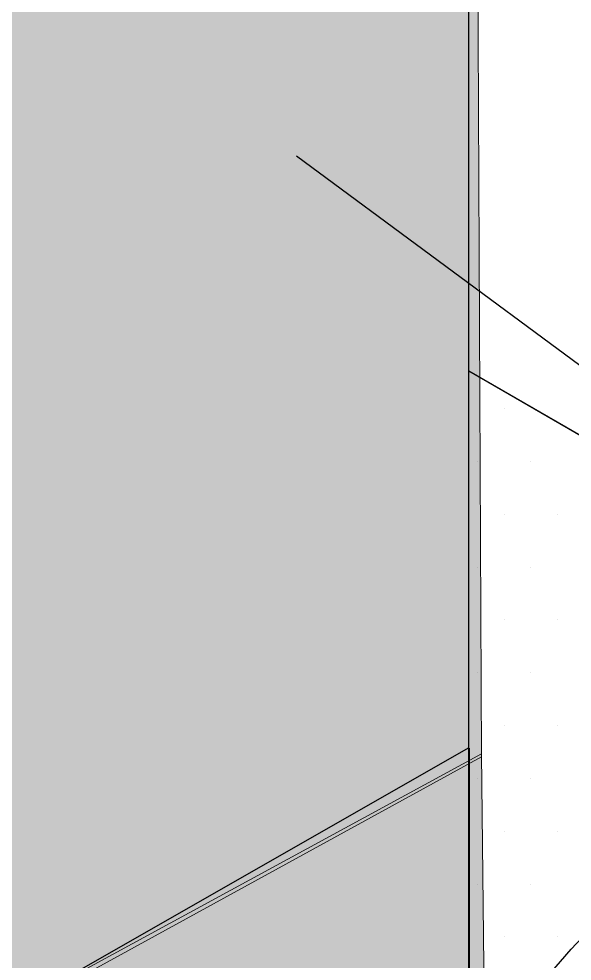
# Model space of a CAD drawing. Extents: x -1392 to 5791, y -3809 to 1722.
# Drawn here: x -292.34 to -278.2, y 1269.02 to 1293.11 of the extents above; entities that cross this region are included whole.
import ezdxf

# ---------------------------------------------------------------- set-up
doc = ezdxf.new("R2010")
doc.units = 0
doc.header["$MEASUREMENT"] = 0
doc.linetypes.add('AI-Linetype-47', pattern=[18, 9, -9])
for name, color, linetype, lineweight in [('.ATI-HATCH', 7, 'Continuous', 0), ('G-ANNO-TTLB', 7, 'Continuous', 0), ('Layer 12', 7, 'Continuous', 0), ('TYVEK', 7, 'Continuous', 0)]:
    doc.layers.add(name, color=color, linetype=linetype, lineweight=lineweight)

# ---------------------------------------------------------------- blocks, each defined once
blk = doc.blocks.new('Block_120')
at = {"layer": '.ATI-HATCH'}
blk.add_open_spline([(-280.837, 1256.797), (-280.837, 1250.364), (-277.404, 1244.42), (-271.831, 1241.206), (-271.831, 1241.206), (-231.69, 1218.048), (-231.69, 1218.048), (-231.69, 1218.048), (-231.685, 1233.885), (-231.685, 1233.885), (-231.685, 1233.885), (-262.838, 1251.857), (-262.838, 1251.857), (-262.838, 1251.857), (-262.838, 1273.717), (-262.838, 1273.717), (-262.838, 1273.717), (-280.837, 1284.108), (-280.837, 1284.108), (-280.837, 1284.108), (-280.837, 1256.797), (-280.837, 1256.797)], degree=3, knots=[0, 0, 0, 0, 1, 1, 1, 2, 2, 2, 3, 3, 3, 4, 4, 4, 5, 5, 5, 6, 6, 6, 7, 7, 7, 7], dxfattribs=at)
at = {"layer": '.ATI-HATCH', "color": 8, "lineweight": 0, "true_color": 0x808080}
for points in [[(-279.933, 1283.146), (-279.933, 1283.146), (-279.933, 1283.146), (-279.933, 1283.146)], [(-280.608, 1281.796), (-280.608, 1281.796), (-280.608, 1281.796), (-280.608, 1281.796)], [(-279.258, 1281.796), (-279.258, 1281.796), (-279.258, 1281.796), (-279.258, 1281.796)], [(-279.933, 1280.446), (-279.933, 1280.446), (-279.933, 1280.446), (-279.933, 1280.446)], [(-278.583, 1280.446), (-278.583, 1280.446), (-278.583, 1280.446), (-278.583, 1280.446)], [(-280.608, 1279.096), (-280.608, 1279.096), (-280.608, 1279.096), (-280.608, 1279.096)], [(-279.258, 1279.096), (-279.258, 1279.096), (-279.258, 1279.096), (-279.258, 1279.096)], [(-279.933, 1277.746), (-279.933, 1277.746), (-279.933, 1277.746), (-279.933, 1277.746)], [(-278.583, 1277.746), (-278.583, 1277.746), (-278.583, 1277.746), (-278.583, 1277.746)], [(-280.608, 1276.396), (-280.608, 1276.396), (-280.608, 1276.396), (-280.608, 1276.396)], [(-279.258, 1276.396), (-279.258, 1276.396), (-279.258, 1276.396), (-279.258, 1276.396)], [(-279.933, 1275.046), (-279.933, 1275.046), (-279.933, 1275.046), (-279.933, 1275.046)], [(-278.583, 1275.046), (-278.583, 1275.046), (-278.583, 1275.046), (-278.583, 1275.046)], [(-280.608, 1273.696), (-280.608, 1273.696), (-280.608, 1273.696), (-280.608, 1273.696)], [(-279.258, 1273.696), (-279.258, 1273.696), (-279.258, 1273.696), (-279.258, 1273.696)], [(-279.933, 1272.346), (-279.933, 1272.346), (-279.933, 1272.346), (-279.933, 1272.346)], [(-278.583, 1272.346), (-278.583, 1272.346), (-278.583, 1272.346), (-278.583, 1272.346)], [(-280.608, 1270.996), (-280.608, 1270.996), (-280.608, 1270.996), (-280.608, 1270.996)], [(-279.258, 1270.996), (-279.258, 1270.996), (-279.258, 1270.996), (-279.258, 1270.996)], [(-279.933, 1269.646), (-279.933, 1269.646), (-279.933, 1269.646), (-279.933, 1269.646)], [(-278.583, 1269.646), (-278.583, 1269.646), (-278.583, 1269.646), (-278.583, 1269.646)]]:
    blk.add_open_spline(points, degree=3, dxfattribs=at)

msp = doc.modelspace()

# ---------------------------------------------------------------- hatches: boundary and pattern name
at = {"layer": 'G-ANNO-TTLB', "true_color": 0xff00ff, "transparency": 33554687}
h = msp.add_hatch(color=6, dxfattribs=at)
edge = h.paths.add_edge_path()
edge.add_spline(control_points=[(1773.018, -796.5), (1773.018, -796.5), (-1156.5, -796.5), (-1156.5, -796.5), (-1156.5, -796.5), (-1156.5, 1660.5), (-1156.5, 1660.5), (-1156.5, 1660.5), (1773.018, 1660.5), (1773.018, 1660.5), (1773.018, 1660.5), (1773.018, -796.5), (1773.018, -796.5)], knot_values=[0, 0, 0, 0, 1, 1, 1, 2, 2, 2, 3, 3, 3, 4, 4, 4, 4], degree=3, periodic=0)
edge = h.paths.add_edge_path()
edge.add_spline(control_points=[(-1147.5, 1651.5), (-1147.5, 1651.5), (-1147.5, -787.5), (-1147.5, -787.5), (-1147.5, -787.5), (1764.018, -787.5), (1764.018, -787.5), (1764.018, -787.5), (1764.018, 1651.5), (1764.018, 1651.5), (1764.018, 1651.5), (-1147.5, 1651.5), (-1147.5, 1651.5)], knot_values=[0, 0, 0, 0, 1, 1, 1, 2, 2, 2, 3, 3, 3, 4, 4, 4, 4], degree=3, periodic=0)
edge.add_line((-1147.5, 1651.5), (-1147.5, 1651.5))
at = {"layer": 'Layer 12', "true_color": 0x808080, "transparency": 33554495}
h = msp.add_hatch(color=8, dxfattribs=at)
h.dxf.hatch_style = 2
h.paths.add_polyline_path([(-314.323, 1255.711), (-314.202, 1398.747), (-280.999, 1379.138), (-280.515, 1274.244)])
at = {"layer": 'Layer 12', "true_color": 0x808080, "transparency": 33554457}
h = msp.add_hatch(color=8, dxfattribs=at)
h.dxf.hatch_style = 2
h.paths.add_polyline_path([(-280.208, 1246.482), (-313.681, 1227.889), (-313.717, 1256.272), (-280.515, 1274.32)])

# ---------------------------------------------------------------- linework, layer by layer
at = {"layer": 'G-ANNO-TTLB'}
for points in [[(1773.018, -796.5), (1773.018, -796.5), (-1156.5, -796.5), (-1156.5, -796.5), (-1156.5, -796.5), (-1156.5, 1660.5), (-1156.5, 1660.5), (-1156.5, 1660.5), (1773.018, 1660.5), (1773.018, 1660.5), (1773.018, 1660.5), (1773.018, -796.5), (1773.018, -796.5)], [(-1147.5, 1651.5), (-1147.5, 1651.5), (-1147.5, -787.5), (-1147.5, -787.5), (-1147.5, -787.5), (1764.018, -787.5), (1764.018, -787.5), (1764.018, -787.5), (1764.018, 1651.5), (1764.018, 1651.5), (1764.018, 1651.5), (-1147.5, 1651.5), (-1147.5, 1651.5)]]:
    msp.add_open_spline(points, degree=3, knots=[0, 0, 0, 0, 1, 1, 1, 2, 2, 2, 3, 3, 3, 4, 4, 4, 4], dxfattribs=at)
at = {"layer": 'Layer 12'}
for points in [[(-314.323, 1255.711), (-314.202, 1398.747), (-280.999, 1379.138), (-280.515, 1274.244)], [(-280.208, 1246.482), (-313.681, 1227.889), (-313.717, 1256.272), (-280.515, 1274.32)]]:
    msp.add_lwpolyline(points, close=True, dxfattribs=at)
at = {"layer": 'TYVEK', "color": 18, "linetype": 'AI-Linetype-47', "lineweight": 25, "true_color": 0x000000}
msp.add_line((-444.446, 1407.322), (-265.455, 1274.979), dxfattribs=at)
at = {"layer": 'TYVEK', "color": 18, "lineweight": 25, "true_color": 0x000000}
msp.add_line((-280.837, 1274.479), (-280.837, 1333.16), dxfattribs=at)
at = {"layer": 'TYVEK', "color": 4, "lineweight": 25, "true_color": 0x00ffff}
for p, q in [((-280.837, 1284.108), (-262.838, 1273.717)), ((-280.837, 1256.797), (-280.837, 1284.108)), ((-280.837, 1274.479), (-291.112, 1268.606)), ((-280.824, 1246.393), (-280.824, 1274.471))]:
    msp.add_line(p, q, dxfattribs=at)
at = {"layer": 'TYVEK', "color": 18, "lineweight": 25, "true_color": 0x000000}
msp.add_circle((-265.455, 1257.731), 17.248, dxfattribs=at)

# ---------------------------------------------------------------- block references
at = {"layer": '.ATI-HATCH'}
msp.add_blockref('Block_120', (0, 0), dxfattribs=at)

doc.saveas('drawing.dxf')
